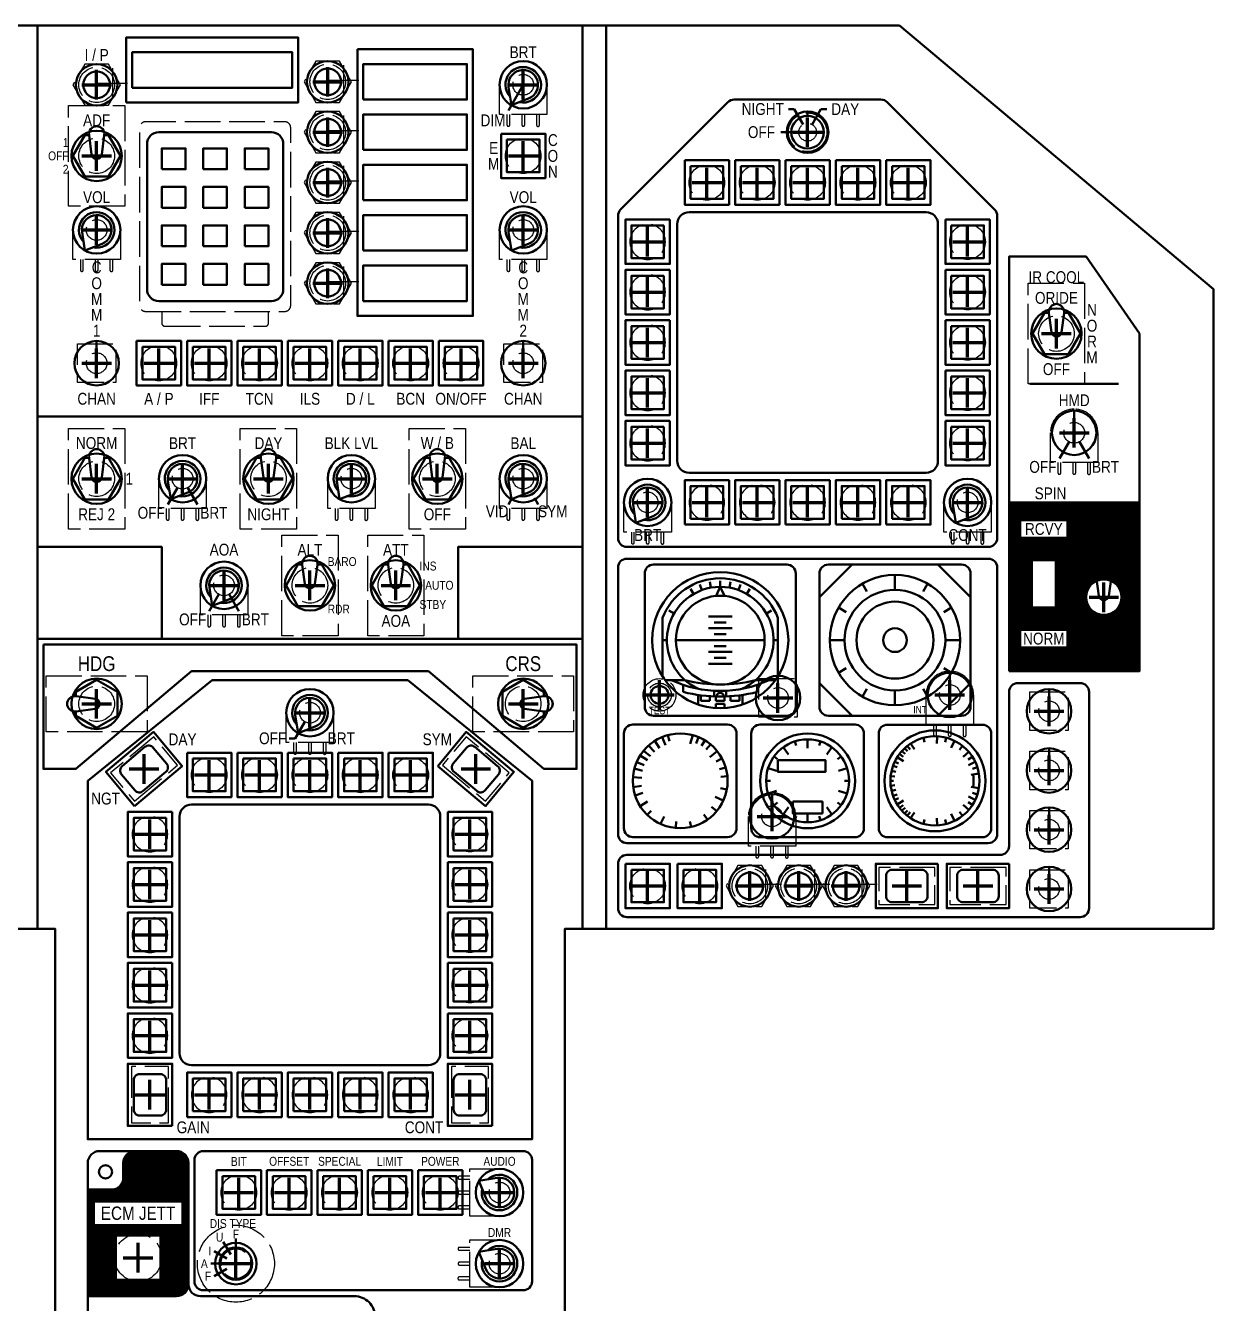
# Model space of a CAD drawing. Header units: millimetres. Extents: x -478 to 619, y -820 to 315.
# Drawn here: x 4 to 405, y -116.4 to 315 of the extents above; entities that cross this region are included whole.
import ezdxf

# ---------------------------------------------------------------- set-up
doc = ezdxf.new("R2010")
doc.units = ezdxf.units.MM
doc.header["$PDMODE"] = 2
doc.header["$PDSIZE"] = 5
doc.linetypes.add('ACAD_ISO02W100', pattern=[15, 12, -3])
for name, color, linetype, lineweight, true_color in [('CutTier1', 7, 'Continuous', 50, 0x000000), ('EmergHatch', 30, 'Continuous', 50, 0xff7f00), ('SwBack', 9, 'ACAD_ISO02W100', 25, 0xc0c0c0), ('SwCenter', 9, 'Continuous', 200, 0xc0c0c0), ('SwDrill', 9, 'ACAD_ISO02W100', 25, 0xc0c0c0), ('SwFront', 1, 'Continuous', 50, 0xff0000), ('SwitchTier1', 7, 'Continuous', 25, 0x000000), ('TextTier1', 5, 'Continuous', 50, 0x0000ff)]:
    doc.layers.add(name, color=color, linetype=linetype, lineweight=lineweight, true_color=true_color)
doc.styles.add('textstyle0', font='')
doc.styles.add('textstyle1', font='')
doc.styles.add('textstyle15', font='')
doc.styles.add('textstyle21', font='')
doc.styles.add('textstyle210', font='')
doc.styles.add('textstyle211', font='')
doc.styles.add('textstyle213', font='')
doc.styles.add('textstyle214', font='')
doc.styles.add('textstyle215', font='')
doc.styles.add('textstyle216', font='')
doc.styles.add('textstyle217', font='')
doc.styles.add('textstyle218', font='')
doc.styles.add('textstyle219', font='')
doc.styles.add('textstyle22', font='')
doc.styles.add('textstyle221', font='')
doc.styles.add('textstyle222', font='')
doc.styles.add('textstyle224', font='')
doc.styles.add('textstyle225', font='')
doc.styles.add('textstyle240', font='')
doc.styles.add('textstyle241', font='')
doc.styles.add('textstyle243', font='')
doc.styles.add('textstyle244', font='')
doc.styles.add('textstyle245', font='')
doc.styles.add('textstyle246', font='')
doc.styles.add('textstyle247', font='')
doc.styles.add('textstyle248', font='')
doc.styles.add('textstyle249', font='')
doc.styles.add('textstyle250', font='')
doc.styles.add('textstyle251', font='')
doc.styles.add('textstyle255', font='')
doc.styles.add('textstyle258', font='')
doc.styles.add('textstyle259', font='')
doc.styles.add('textstyle262', font='')
doc.styles.add('textstyle263', font='')
doc.styles.add('textstyle264', font='')
doc.styles.add('textstyle265', font='')
doc.styles.add('textstyle269', font='')
doc.styles.add('textstyle270', font='')
doc.styles.add('textstyle271', font='')
doc.styles.add('textstyle272', font='')
doc.styles.add('textstyle273', font='')
doc.styles.add('textstyle274', font='')
doc.styles.add('textstyle275', font='')
doc.styles.add('textstyle276', font='')
doc.styles.add('textstyle277', font='')
doc.styles.add('textstyle278', font='')
doc.styles.add('textstyle279', font='')
doc.styles.add('textstyle280', font='')
doc.styles.add('textstyle281', font='')
doc.styles.add('textstyle282', font='')
doc.styles.add('textstyle284', font='')
doc.styles.add('textstyle285', font='')
doc.styles.add('textstyle287', font='')
doc.styles.add('textstyle288', font='')
doc.styles.add('textstyle290', font='')
doc.styles.add('textstyle292', font='')
doc.styles.add('textstyle293', font='')
doc.styles.add('textstyle294', font='')
doc.styles.add('textstyle306', font='')
doc.styles.add('textstyle307', font='')
doc.styles.add('textstyle311', font='')
doc.styles.add('textstyle313', font='')
doc.styles.add('textstyle314', font='')
doc.styles.add('textstyle315', font='')
doc.styles.add('textstyle317', font='')
doc.styles.add('textstyle318', font='')
doc.styles.add('textstyle319', font='')
doc.styles.add('textstyle320', font='')
doc.styles.add('textstyle321', font='')
doc.styles.add('textstyle322', font='')
doc.styles.add('textstyle323', font='')
doc.styles.add('textstyle324', font='')
doc.styles.add('textstyle325', font='')
doc.styles.add('textstyle326', font='')
doc.styles.add('textstyle327', font='')
doc.styles.add('textstyle328', font='')
doc.styles.add('textstyle329', font='')
doc.styles.add('textstyle338', font='')
doc.styles.add('textstyle339', font='')
doc.styles.add('textstyle340', font='')
doc.styles.add('textstyle341', font='')
doc.styles.add('textstyle342', font='')
doc.styles.add('textstyle44', font='')
doc.styles.get('textstyle0').set_extended_font_data('Arial Narrow')
doc.styles.get('textstyle1').set_extended_font_data('Arial Narrow')
doc.styles.get('textstyle15').set_extended_font_data('Arial Narrow')
doc.styles.get('textstyle21').set_extended_font_data('Arial Narrow')
doc.styles.get('textstyle210').set_extended_font_data('Arial Narrow')
doc.styles.get('textstyle211').set_extended_font_data('Arial Narrow')
doc.styles.get('textstyle213').set_extended_font_data('Arial Narrow')
doc.styles.get('textstyle214').set_extended_font_data('Arial Narrow')
doc.styles.get('textstyle215').set_extended_font_data('Arial Narrow')
doc.styles.get('textstyle216').set_extended_font_data('Arial Narrow')
doc.styles.get('textstyle217').set_extended_font_data('Arial Narrow')
doc.styles.get('textstyle218').set_extended_font_data('Arial Narrow')
doc.styles.get('textstyle219').set_extended_font_data('Arial Narrow')
doc.styles.get('textstyle22').set_extended_font_data('Arial Narrow')
doc.styles.get('textstyle221').set_extended_font_data('Arial Narrow')
doc.styles.get('textstyle222').set_extended_font_data('Arial Narrow')
doc.styles.get('textstyle224').set_extended_font_data('Arial Narrow')
doc.styles.get('textstyle225').set_extended_font_data('Arial Narrow')
doc.styles.get('textstyle240').set_extended_font_data('Arial Narrow')
doc.styles.get('textstyle241').set_extended_font_data('Arial Narrow')
doc.styles.get('textstyle243').set_extended_font_data('Arial Narrow')
doc.styles.get('textstyle244').set_extended_font_data('Arial Narrow')
doc.styles.get('textstyle245').set_extended_font_data('Arial Narrow')
doc.styles.get('textstyle246').set_extended_font_data('Arial Narrow')
doc.styles.get('textstyle247').set_extended_font_data('Arial Narrow')
doc.styles.get('textstyle248').set_extended_font_data('Arial Narrow')
doc.styles.get('textstyle249').set_extended_font_data('Arial Narrow')
doc.styles.get('textstyle250').set_extended_font_data('Arial Narrow')
doc.styles.get('textstyle251').set_extended_font_data('Arial Narrow')
doc.styles.get('textstyle255').set_extended_font_data('Arial Narrow')
doc.styles.get('textstyle258').set_extended_font_data('Arial Narrow')
doc.styles.get('textstyle259').set_extended_font_data('Arial Narrow')
doc.styles.get('textstyle262').set_extended_font_data('Arial Narrow')
doc.styles.get('textstyle263').set_extended_font_data('Arial Narrow')
doc.styles.get('textstyle264').set_extended_font_data('Arial Narrow')
doc.styles.get('textstyle265').set_extended_font_data('Arial Narrow')
doc.styles.get('textstyle269').set_extended_font_data('Arial Narrow')
doc.styles.get('textstyle270').set_extended_font_data('Arial Narrow')
doc.styles.get('textstyle271').set_extended_font_data('Arial Narrow')
doc.styles.get('textstyle272').set_extended_font_data('Arial Narrow')
doc.styles.get('textstyle273').set_extended_font_data('Arial Narrow')
doc.styles.get('textstyle274').set_extended_font_data('Arial Narrow')
doc.styles.get('textstyle275').set_extended_font_data('Arial Narrow')
doc.styles.get('textstyle276').set_extended_font_data('Arial Narrow')
doc.styles.get('textstyle277').set_extended_font_data('Arial Narrow')
doc.styles.get('textstyle278').set_extended_font_data('Arial Narrow')
doc.styles.get('textstyle279').set_extended_font_data('Arial Narrow')
doc.styles.get('textstyle280').set_extended_font_data('Arial Narrow')
doc.styles.get('textstyle281').set_extended_font_data('Arial Narrow')
doc.styles.get('textstyle282').set_extended_font_data('Arial Narrow')
doc.styles.get('textstyle284').set_extended_font_data('Arial Narrow')
doc.styles.get('textstyle285').set_extended_font_data('Arial Narrow')
doc.styles.get('textstyle287').set_extended_font_data('Arial Narrow')
doc.styles.get('textstyle288').set_extended_font_data('Arial Narrow')
doc.styles.get('textstyle290').set_extended_font_data('Arial Narrow')
doc.styles.get('textstyle292').set_extended_font_data('Arial Narrow')
doc.styles.get('textstyle293').set_extended_font_data('Arial Narrow')
doc.styles.get('textstyle294').set_extended_font_data('Arial Narrow')
doc.styles.get('textstyle306').set_extended_font_data('Arial Narrow')
doc.styles.get('textstyle307').set_extended_font_data('Arial Narrow')
doc.styles.get('textstyle311').set_extended_font_data('Arial Narrow')
doc.styles.get('textstyle313').set_extended_font_data('Arial Narrow')
doc.styles.get('textstyle314').set_extended_font_data('Arial Narrow')
doc.styles.get('textstyle315').set_extended_font_data('Arial Narrow')
doc.styles.get('textstyle317').set_extended_font_data('Arial Narrow')
doc.styles.get('textstyle318').set_extended_font_data('Arial Narrow')
doc.styles.get('textstyle319').set_extended_font_data('Arial Narrow')
doc.styles.get('textstyle320').set_extended_font_data('Arial Narrow')
doc.styles.get('textstyle321').set_extended_font_data('Arial Narrow')
doc.styles.get('textstyle322').set_extended_font_data('Arial Narrow')
doc.styles.get('textstyle323').set_extended_font_data('Arial Narrow')
doc.styles.get('textstyle324').set_extended_font_data('Arial Narrow')
doc.styles.get('textstyle325').set_extended_font_data('Arial Narrow')
doc.styles.get('textstyle326').set_extended_font_data('Arial Narrow')
doc.styles.get('textstyle327').set_extended_font_data('Arial Narrow')
doc.styles.get('textstyle328').set_extended_font_data('Arial Narrow')
doc.styles.get('textstyle329').set_extended_font_data('Arial Narrow')
doc.styles.get('textstyle338').set_extended_font_data('Arial Narrow')
doc.styles.get('textstyle339').set_extended_font_data('Arial Narrow')
doc.styles.get('textstyle340').set_extended_font_data('Arial Narrow')
doc.styles.get('textstyle341').set_extended_font_data('Arial Narrow')
doc.styles.get('textstyle342').set_extended_font_data('Arial Narrow')
doc.styles.get('textstyle44').set_extended_font_data('Arial Narrow')
pattern_1 = [(45, (0, 0), (-0.088388348, 0.088388348), [])]

# ---------------------------------------------------------------- blocks, each defined once
blk = doc.blocks.new('SwToggle')
at = {"layer": 'SwBack'}
blk.add_lwpolyline([(-9.5, 17), (9.5, 17), (9.5, -17), (-9.5, -17)], close=True, dxfattribs=at)
at = {"layer": 'SwCenter'}
blk.add_point((0, 0), dxfattribs=at)
at = {"layer": 'SwDrill'}
blk.add_circle((0, 0), 6, dxfattribs=at)
at = {"layer": 'SwFront'}
blk.add_lwpolyline([(0.09, 10), (-0.09, 10, -0.454489), (2.58, 6.94), (1.7, 0.47, -0.375053), (0.02, -1), (-0.02, -1, -0.375053), (-1.7, 0.47), (-2.58, 6.94, -0.454489), (0.09, 10)], format="xyb", dxfattribs=at)
blk.add_lwpolyline([(2.59, 7), (4.04, 7), (8.08, 0), (4.04, -7), (-4.04, -7), (-8.08, 0), (-4.04, 7), (-2.59, 7)], dxfattribs=at)
at = {"layer": 'TextTier1'}
blk.add_circle((0, 0), 8.5, dxfattribs=at)
blk = doc.blocks.new('SwPot16mm')
at = {"layer": 'SwBack'}
for points in [[(-8, -10), (-8, 0, -0.414214), (0, 8), (0, 8, -0.414214), (8, 0), (8, -10), (-8, -10)], [(-5.5, -10), (-5.5, -13.5, 0.414214), (-5, -14), (-5, -14, 0.414214), (-4.5, -13.5), (-4.5, -10)], [(-0.5, -10), (-0.5, -13.5, 0.414214), (0, -14), (0, -14, 0.414214), (0.5, -13.5), (0.5, -10)], [(4.49, -10.06), (4.49, -13.56, 0.414214), (4.99, -14.06), (4.99, -14.06, 0.414214), (5.49, -13.56), (5.49, -10.06)]]:
    blk.add_lwpolyline(points, format="xyb", dxfattribs=at)
at = {"layer": 'SwCenter'}
blk.add_point((0, 0), dxfattribs=at)
blk.add_point((0, 0), dxfattribs=at)
at = {"layer": 'SwDrill'}
blk.add_circle((0, 0), 3.5, dxfattribs=at)
at = {"layer": 'SwFront'}
for q in [(-4.94, -0.75), (1.82, -4.66)]:
    blk.add_line((-4, -6.93), q, dxfattribs=at)
blk.add_circle((0, 0), 8, dxfattribs=at)
for radius, start, end in [(6, 257.7605, 222.2395), (5, 291.3178, 188.6822)]:
    blk.add_arc((0, 0), radius, start, end, dxfattribs=at)
blk = doc.blocks.new('SwButtonSquare')
at = {"layer": 'SwCenter'}
blk.add_point((0, 0), dxfattribs=at)
at = {"layer": 'SwDrill'}
blk.add_circle((0, 0), 6, dxfattribs=at)
at = {"layer": 'SwFront', "flags": 128}
for points in [[(-7.5, 7.5), (7.5, 7.5), (7.5, -7.5), (-7.5, -7.5)], [(-5.5, 5.5), (5.5, 5.5), (5.5, -5.5), (-5.5, -5.5)]]:
    blk.add_lwpolyline(points, close=True, dxfattribs=at)
blk = doc.blocks.new('SwEnc15mm')
at = {"layer": 'SwBack', "flags": 128}
blk.add_lwpolyline([(-6.5, 6.5), (6.5, 6.5), (6.5, -6.5), (-6.5, -6.5)], close=True, dxfattribs=at)
at = {"layer": 'SwCenter'}
blk.add_point((0, 0), dxfattribs=at)
at = {"layer": 'SwDrill'}
blk.add_circle((0, 0), 3.5, dxfattribs=at)
at = {"layer": 'SwFront'}
blk.add_line((0, 7.5), (0, 3.75), dxfattribs=at)
blk.add_circle((0, 0), 7.5, dxfattribs=at)
blk = doc.blocks.new('SwRocker')
at = {"layer": 'SwCenter'}
blk.add_point((0, 0), dxfattribs=at)
at = {"layer": 'SwDrill', "flags": 128}
blk.add_lwpolyline([(-9.5, -6.25), (9.5, -6.25), (9.5, 6.25), (-9.5, 6.25)], close=True, dxfattribs=at)
at = {"layer": 'SwFront', "flags": 128}
blk.add_lwpolyline([(-10.5, -7.5), (10.5, -7.5), (10.5, 7.5), (-10.5, 7.5)], close=True, dxfattribs=at)
blk.add_lwpolyline([(-5, -5.5), (5, -5.5, 0.414214), (7, -3.5), (7, 3.5, 0.414214), (5, 5.5), (-5, 5.5, 0.414214), (-7, 3.5), (-7, -3.5, 0.414214)], format="xyb", close=True, dxfattribs=at)
blk = doc.blocks.new('SwRot14mm')
at = {"layer": 'SwBack'}
blk.add_circle((0, 0), 6.5, dxfattribs=at)
at = {"layer": 'SwCenter'}
blk.add_point((0, 0), dxfattribs=at)
at = {"layer": 'SwDrill'}
blk.add_circle((0, 0), 3, dxfattribs=at)
at = {"layer": 'SwFront'}
blk.add_line((0, 5.5), (0, 7), dxfattribs=at)
for radius in [7, 5.5]:
    blk.add_circle((0, 0), radius, dxfattribs=at)
blk = doc.blocks.new('SwPot15mm')
at = {"layer": 'SwBack'}
for points in [[(-8, -10), (-8, 0, -0.414214), (0, 8), (0, 8, -0.414214), (8, 0), (8, -10), (-8, -10)], [(-5.5, -10), (-5.5, -13.5, 0.414214), (-5, -14), (-5, -14, 0.414214), (-4.5, -13.5), (-4.5, -10)], [(-0.5, -10), (-0.5, -13.5, 0.414214), (0, -14), (0, -14, 0.414214), (0.5, -13.5), (0.5, -10)], [(4.49, -10.06), (4.49, -13.56, 0.414214), (4.99, -14.06), (4.99, -14.06, 0.414214), (5.49, -13.56), (5.49, -10.06)]]:
    blk.add_lwpolyline(points, format="xyb", dxfattribs=at)
at = {"layer": 'SwCenter'}
blk.add_point((0, 0), dxfattribs=at)
blk.add_point((0, 0), dxfattribs=at)
at = {"layer": 'SwDrill'}
blk.add_circle((0, 0), 3.5, dxfattribs=at)
at = {"layer": 'SwFront'}
blk.add_line((0, 3.5), (0, 7.5), dxfattribs=at)
blk.add_circle((0, 0), 7.5, dxfattribs=at)
blk = doc.blocks.new('SwBtRnd14mm')
at = {"layer": 'SwBack', "flags": 128}
blk.add_lwpolyline([(4, 6.93), (-4, 6.93), (-8, 0), (-4, -6.93), (4, -6.93), (8, 0)], close=True, dxfattribs=at)
at = {"layer": 'SwBack'}
blk.add_point((5.45, 0.6), dxfattribs=at)
at = {"layer": 'SwCenter'}
blk.add_point((0, 0), dxfattribs=at)
at = {"layer": 'SwDrill'}
blk.add_circle((0, 0), 6, dxfattribs=at)
at = {"layer": 'SwFront'}
for radius in [7, 4.5]:
    blk.add_circle((0, 0), radius, dxfattribs=at)
blk = doc.blocks.new('SwBtRnd7mm')
at = {"layer": 'SwBack'}
blk.add_circle((0, 0), 5.5, dxfattribs=at)
at = {"layer": 'SwCenter'}
blk.add_point((0, 0), dxfattribs=at)
at = {"layer": 'SwDrill'}
blk.add_circle((0, 0), 4, dxfattribs=at)
at = {"layer": 'SwFront'}
blk.add_circle((0, 0), 3, dxfattribs=at)
blk = doc.blocks.new('SwKeypad')
at = {"layer": 'SwBack', "flags": 128}
blk.add_lwpolyline([(-23.5, -32), (23.5, -32, 0.414214), (25.5, -30), (25.5, 30, 0.414214), (23.5, 32), (-23.5, 32, 0.414214), (-25.5, 30), (-25.5, -30, 0.414214)], format="xyb", close=True, dxfattribs=at)
at = {"layer": 'SwBack'}
blk.add_lwpolyline([(-18, -32), (-18, -36, 0.414214), (-17, -37), (17, -37, 0.414214), (18, -36), (18, -32)], format="xyb", dxfattribs=at)
at = {"layer": 'SwDrill', "flags": 128}
blk.add_lwpolyline([(-19, -28.5), (19, -28.5, 0.414214), (23, -24.5), (23, 24.5, 0.414214), (19, 28.5), (-19, 28.5, 0.414214), (-23, 24.5), (-23, -24.5, 0.414214)], format="xyb", close=True, dxfattribs=at)
at = {"layer": 'SwFront', "flags": 128}
blk.add_lwpolyline([(-19, -28.5), (19, -28.5, 0.414214), (23, -24.5), (23, 24.5, 0.414214), (19, 28.5), (-19, 28.5, 0.414214), (-23, 24.5), (-23, -24.5, 0.414214)], format="xyb", close=True, dxfattribs=at)
for points in [[(-18, 16), (-10, 16), (-10, 23), (-18, 23)], [(-4, 16), (4, 16), (4, 23), (-4, 23)], [(10, 16), (18, 16), (18, 23), (10, 23)], [(-18, 3), (-10, 3), (-10, 10), (-18, 10)], [(-4, 3), (4, 3), (4, 10), (-4, 10)], [(10, 3), (18, 3), (18, 10), (10, 10)], [(-18, -10), (-10, -10), (-10, -3), (-18, -3)], [(-4, -10), (4, -10), (4, -3), (-4, -3)], [(10, -10), (18, -10), (18, -3), (10, -3)], [(-18, -23), (-10, -23), (-10, -16), (-18, -16)], [(-4, -23), (4, -23), (4, -16), (-4, -16)], [(10, -23), (18, -23), (18, -16), (10, -16)]]:
    blk.add_lwpolyline(points, close=True, dxfattribs=at)
blk = doc.blocks.new('SwRot26-14')
at = {"layer": 'SwBack'}
blk.add_circle((0, 0), 13, dxfattribs=at)
at = {"layer": 'SwCenter'}
blk.add_point((0, 0), dxfattribs=at)
at = {"layer": 'SwDrill'}
blk.add_circle((0, 0), 5, dxfattribs=at)
at = {"layer": 'SwFront'}
blk.add_line((-4.76, -2.75), (-6.06, -3.5), dxfattribs=at)
for radius in [7, 5.5]:
    blk.add_circle((0, 0), radius, dxfattribs=at)
blk = doc.blocks.new('SwButtonRecLarge')
at = {"layer": 'SwCenter'}
blk.add_point((0, 0), dxfattribs=at)
at = {"layer": 'SwDrill'}
blk.add_circle((0, 0), 8, dxfattribs=at)
at = {"layer": 'SwFront', "flags": 128}
for points in [[(-12, -9), (12, -9), (12, 9), (-12, 9)], [(-10.5, -7.5), (10.5, -7.5), (10.5, 7.5), (-10.5, 7.5)]]:
    blk.add_lwpolyline(points, close=True, dxfattribs=at)

msp = doc.modelspace()

# ---------------------------------------------------------------- hatches: boundary and pattern name
at = {"layer": 'EmergHatch'}
h = msp.add_hatch(dxfattribs=at)
h.set_pattern_fill('ANSI31', color=256, style=0)
h.set_pattern_definition(pattern_1)
h.paths.add_polyline_path([(380, 154), (336, 154), (336, 97), (380, 97)])
h.paths.add_polyline_path([(343.75, 134.5), (351.75, 134.5), (351.75, 118.5), (343.75, 118.5)])
edge = h.paths.add_edge_path()
edge.add_arc((368, 122), 6, 0, 360)
h.paths.add_polyline_path([(339.75, 148), (355.75, 148), (355.75, 142), (339.75, 142)])
h.paths.add_polyline_path([(339.75, 111), (355.75, 111), (355.75, 105), (339.75, 105)])
h = msp.add_hatch(dxfattribs=at)
h.set_pattern_fill('ANSI31', color=256, style=0)
h.set_pattern_definition(pattern_1)
h.paths.add_polyline_path([(34.5, -93.5), (49.5, -93.5), (49.5, -108.5), (34.5, -108.5)])
h.paths.add_polyline_path([(27, -82), (57, -82), (57, -90), (27, -90)])
edge = h.paths.add_edge_path()
edge.add_line((25, -78), (33, -78))
edge.add_arc((33, -74), 4, 270, 0)
edge.add_line((37, -74), (37, -69))
edge.add_arc((41, -69), 4, 90, 180, ccw=False)
edge.add_line((41, -65), (55, -65))
edge.add_arc((55, -69), 4, 0, 90, ccw=False)
edge.add_line((59, -69), (59, -110))
edge.add_arc((55, -110), 4, 270, 0, ccw=False)
edge.add_line((55, -114), (25, -114))
edge.add_line((25, -114), (25, -78))

# ---------------------------------------------------------------- linework, layer by layer
at = {"layer": 'CutTier1'}
msp.add_lwpolyline([(-205, 10), (-205, 226), (-99, 315), (299, 315), (405, 226), (405, 10), (186, 10), (186, -237), (14, -237), (14, 10)], close=True, dxfattribs=at)
at = {"layer": 'EmergHatch'}
msp.add_line((380, 154), (336, 154), dxfattribs=at)
at = {"layer": 'EmergHatch', "flags": 128}
for points in [[(339.75, 148), (355.75, 148), (355.75, 142), (339.75, 142)], [(343.75, 134.5), (351.75, 134.5), (351.75, 118.5), (343.75, 118.5)], [(339.75, 111), (355.75, 111), (355.75, 105), (339.75, 105)], [(27, -82), (57, -82), (57, -90), (27, -90)], [(34.5, -93.5), (49.5, -93.5), (49.5, -108.5), (34.5, -108.5)]]:
    msp.add_lwpolyline(points, close=True, dxfattribs=at)
at = {"layer": 'EmergHatch'}
msp.add_lwpolyline([(25, -78), (33, -78, 0.414214), (37, -74), (37, -69, -0.414214), (41, -65), (55, -65, -0.414214), (59, -69), (59, -110, -0.414214), (55, -114), (25, -114), (25, -78)], format="xyb", dxfattribs=at)
msp.add_circle((368, 122), 6, dxfattribs=at)
at = {"layer": 'TextTier1'}
for p, q in [((8, 315), (8, 10)), ((192, 315), (192, 10)), ((200, 315), (200, 10)), ((172, 295), (167, 286.34)), ((263.5, 286.79), (261.5, 286.79)), ((266.5, 281.6), (263.5, 286.79)), ((269.5, 281.6), (272.5, 286.79)), ((272.5, 286.79), (274.5, 286.79)), ((265, 279), (259, 279)), ((8, 183), (192, 183)), ((356.25, 174.47), (353, 168.84)), ((359.75, 174.47), (363, 168.84)), ((55.25, 158.97), (52, 153.34)), ((58.75, 158.97), (62, 153.34)), ((168.25, 155.5), (167, 153.34)), ((175.75, 155.5), (177, 153.34)), ((272, 122), (283, 133)), ((297.5, 124.5), (297.5, 129.5)), ((312, 133), (323, 122)), ((232.34, 124.41), (231.66, 126.29)), ((235.37, 125.23), (235.03, 127.2)), ((238.5, 125.5), (237.11, 122.44)), ((238.5, 125.5), (238.5, 127.5)), ((238.5, 125.5), (239.89, 122.44)), ((241.63, 125.23), (241.97, 127.2)), ((244.66, 124.41), (245.34, 126.29)), ((288, 123.95), (286.5, 126.55)), ((307, 123.95), (308.5, 126.55)), ((69.25, 122.97), (66, 117.34)), ((72.75, 122.97), (76, 117.34)), ((229.5, 123.09), (228.5, 124.82)), ((247.5, 123.09), (248.5, 124.82)), ((222.91, 116.5), (221.18, 117.5)), ((254.09, 116.5), (255.82, 117.5)), ((281.05, 117), (278.45, 118.5)), ((313.95, 117), (316.55, 118.5)), ((219, 115), (219, 95.3)), ((234.5, 115.5), (242.5, 115.5)), ((236.5, 113.5), (240.5, 113.5)), ((258, 115), (258, 95.3)), ((192, 108), (8, 108)), ((234.5, 111.5), (242.5, 111.5)), ((236.5, 109.5), (240.5, 109.5)), ((220.5, 107.5), (219, 107.5)), ((223.5, 107.5), (253.5, 107.5)), ((236.5, 105.5), (240.5, 105.5)), ((256.5, 107.5), (258, 107.5)), ((280.5, 107.5), (275.5, 107.5)), ((314.5, 107.5), (319.5, 107.5)), ((234.5, 103.5), (242.5, 103.5)), ((234.5, 99.5), (242.5, 99.5)), ((236.5, 101.5), (240.5, 101.5)), ((281.05, 98), (278.45, 96.5)), ((313.95, 98), (316.55, 96.5)), ((219.88, 94), (226.59, 94)), ((226, 90), (226, 92.4)), ((257.12, 94), (250.41, 94)), ((251, 90), (251, 92.4)), ((283, 82), (272, 93)), ((288, 91.05), (286.5, 88.45)), ((307, 91.05), (308.5, 88.45)), ((323, 93), (312, 82)), ((231, 85.76), (231, 89)), ((232, 88.86), (232, 87)), ((232, 87), (235, 87)), ((235, 87), (235, 88.57)), ((236.5, 90.41), (236.5, 88.49)), ((237, 88.47), (237, 87)), ((237, 87), (240, 87)), ((240, 87), (240, 88.47)), ((240.5, 90.41), (240.5, 88.49)), ((242, 87), (242, 88.57)), ((245, 87), (242, 87)), ((245, 88.86), (245, 87)), ((246, 85.76), (246, 89)), ((297.5, 90.5), (297.5, 85.5)), ((237, 84.55), (237, 86)), ((237, 86), (240, 86)), ((240, 86), (240, 84.55)), ((218, 71), (216.41, 73.5)), ((220, 72), (218.85, 74.77)), ((221.38, 73.38), (220.82, 75.44)), ((228.4, 72.49), (229.2, 75.44)), ((230.34, 72.66), (231.22, 74.74)), ((232.22, 71.85), (233.32, 73.67)), ((268, 74), (268, 71)), ((307.49, 73.03), (307.09, 74.52)), ((311.64, 72.57), (311.77, 75.02)), ((314.39, 73.01), (314.79, 74.55)), ((316.49, 71.19), (317.63, 73.5)), ((214.94, 68.28), (212.65, 70.17)), ((216.28, 69.75), (214.33, 71.92)), ((233.74, 70.55), (235.21, 72.32)), ((235, 68), (237.49, 70)), ((259.77, 71.33), (261.53, 68.9)), ((263.67, 73.31), (264.14, 71.89)), ((272.33, 73.31), (271.86, 71.89)), ((276.23, 71.33), (274.47, 68.9)), ((300.23, 68.16), (299.01, 69.08)), ((300.89, 69.08), (299.81, 70.05)), ((301.69, 69.97), (300.74, 70.99)), ((302.6, 70.59), (301.66, 71.78)), ((304.03, 70.65), (302.76, 72.58)), ((319.22, 70.51), (320.26, 71.85)), ((320.5, 68.07), (322.46, 69.74)), ((212.83, 65.25), (210.31, 66.34)), ((214, 67), (211.5, 68.59)), ((237.15, 66.53), (239.1, 67.57)), ((256.67, 68.23), (257.89, 67.35)), ((279.33, 68.23), (278.11, 67.35)), ((298.27, 64.58), (296.85, 65.09)), ((298.74, 65.8), (297.41, 66.43)), ((300.37, 66.69), (298.27, 68.01)), ((322.25, 67.19), (323.67, 68.09)), ((322.29, 65.33), (324.6, 66.42)), ((212, 61), (209.05, 61.23)), ((212.28, 63.43), (209.55, 64.16)), ((238.3, 63.95), (240.34, 64.55)), ((238.7, 61.37), (240.92, 61.59)), ((254.69, 64.33), (257.54, 63.4)), ((281.31, 64.33), (278.46, 63.4)), ((297.5, 61.47), (296.05, 61.63)), ((297.8, 63.07), (296.35, 63.41)), ((323.16, 62.03), (325.83, 62.47)), ((323.7, 64.07), (325.32, 64.59)), ((211.93, 58.27), (209.14, 57.9)), ((238.55, 57.49), (240.73, 57.08)), ((254, 60), (255.5, 60)), ((254.69, 55.67), (257.54, 56.6)), ((281.31, 55.67), (278.46, 56.6)), ((282, 60), (280.5, 60)), ((295.96, 60), (296.96, 60)), ((297.5, 58.53), (296.05, 58.37)), ((297.8, 56.93), (296.35, 56.59)), ((323.16, 57.97), (325.83, 57.53)), ((212.4, 55.92), (209.78, 55.07)), ((214, 53), (211.5, 51.41)), ((236.78, 54.6), (239.54, 53.33)), ((256.67, 51.77), (257.89, 52.65)), ((279.33, 51.77), (278.11, 52.65)), ((298.27, 55.42), (296.85, 54.91)), ((298.74, 54.2), (297.41, 53.57)), ((300.37, 53.31), (298.27, 51.99)), ((300.23, 51.84), (299.01, 50.92)), ((320.5, 51.93), (322.46, 50.26)), ((322.25, 52.81), (323.67, 51.91)), ((322.29, 54.67), (324.6, 53.58)), ((323.7, 55.93), (325.32, 55.41)), ((215.19, 49.89), (213.86, 48.52)), ((219.54, 47.99), (218.38, 45.43)), ((233, 48.67), (234.23, 46.93)), ((235.6, 51.21), (237.32, 49.79)), ((259.77, 48.67), (261.53, 51.1)), ((263.67, 46.69), (264.14, 48.11)), ((268, 46), (268, 49)), ((272.33, 46.69), (271.86, 48.11)), ((276.23, 48.67), (274.47, 51.1)), ((300.89, 50.92), (299.81, 49.95)), ((301.69, 50.03), (300.74, 49.01)), ((302.6, 49.41), (301.66, 48.22)), ((304.03, 49.35), (302.76, 47.42)), ((316.49, 48.81), (317.63, 46.5)), ((319.22, 49.49), (320.26, 48.15)), ((223.61, 46.22), (223.5, 44.27)), ((228.21, 46.3), (228.65, 44.42)), ((307.49, 46.97), (307.09, 45.48)), ((311.64, 47.43), (311.77, 44.98)), ((314.39, 46.99), (314.79, 45.45)), ((75, -99.5), (75, -94.5)), ((71.97, -101.25), (67.64, -98.75)), ((73.25, -99.97), (70.75, -95.64)), ((71.5, -103), (66.5, -103)), ((71.97, -104.75), (67.64, -107.25))]:
    msp.add_line(p, q, dxfattribs=at)
for points in [[(38, 289), (96, 289), (96, 311), (38, 311)], [(116, 306.99), (155, 306.99), (155, 216.99), (116, 216.99)], [(40, 294), (94, 294), (94, 306), (40, 306)], [(118, 290), (153, 290), (153, 302), (118, 302)], [(118, 273), (153, 273), (153, 285), (118, 285)], [(118, 256), (153, 256), (153, 268), (118, 268)], [(118, 239), (153, 239), (153, 251), (118, 251)], [(118, 222), (153, 222), (153, 234), (118, 234)], [(336, 97), (336, 237), (362, 237), (380, 211), (380, 97)], [(10, 106), (10, 64), (21, 64), (60, 97), (140, 97), (179, 64), (190, 64), (190, 106)], [(25, 60), (25, -61), (175, -61), (175, 60), (133, 94), (67, 94)]]:
    msp.add_lwpolyline(points, close=True, dxfattribs=at)
for points in [[(204, 142), (204, 250.76, -0.198912), (204.88, 252.88), (241.12, 289.12, -0.198912), (243.24, 290), (292.76, 290, -0.198912), (294.88, 289.12), (331.12, 252.88, -0.198912), (332, 250.76), (332, 142, -0.414214), (329, 139), (207, 139, -0.414214), (204, 142)], [(207, 14), (360, 14, 0.414214), (363, 17), (363, 90, 0.414214), (360, 93), (339, 93, 0.414214), (336, 90), (336, 38, -0.414214), (333, 35), (207, 35, 0.414214), (204, 32), (204, 17, 0.414214), (207, 14)], [(29, -65), (55, -65, -0.414214), (59, -69), (59, -110, 0.414214), (63, -114), (115, -114, -0.414214), (122, -121), (122, -121, -0.414214), (115, -128), (110, -128, 0.414214), (106, -132), (106, -227, -0.414214), (102, -231), (47, -231, -0.414214), (43, -227), (43, -188, 0.414214), (39, -184), (29, -184, -0.414214), (25, -180), (25, -69, -0.414214), (29, -65)], [(64, -65), (172, -65, -0.414214), (175, -68), (175, -109, -0.414214), (172, -112), (64, -112, -0.414214), (61, -109), (61, -68, -0.414214), (64, -65)]]:
    msp.add_lwpolyline(points, format="xyb", dxfattribs=at)
at = {"layer": 'TextTier1', "flags": 128}
for points in [[(228, 252), (308, 252, -0.414214), (312, 248), (312, 168, -0.414214), (308, 164), (228, 164, -0.414214), (224, 168), (224, 248, -0.414214)], [(209, 79), (241, 79, -0.414214), (244, 76), (244, 44, -0.414214), (241, 41), (209, 41, -0.414214), (206, 44), (206, 76, -0.414214)], [(252, 78.98), (284, 78.98, -0.414214), (287, 75.98), (287, 43.98, -0.414214), (284, 40.98), (252, 40.98, -0.414214), (249, 43.98), (249, 75.98, -0.414214)], [(295, 78.96), (327, 78.96, -0.414214), (330, 75.96), (330, 43.96, -0.414214), (327, 40.96), (295, 40.96, -0.414214), (292, 43.96), (292, 75.96, -0.414214)], [(140, 52), (60, 52, 0.414214), (56, 48), (56, -32, 0.414214), (60, -36), (140, -36, 0.414214), (144, -32), (144, 48, 0.414214)]]:
    msp.add_lwpolyline(points, format="xyb", close=True, dxfattribs=at)
at = {"layer": 'TextTier1'}
for points in [[(343, 194), (373, 194)], [(8, 139), (50, 139), (50, 108)], [(192, 139), (150, 139), (150, 108)], [(98.25, 79.97), (95, 74.34), (93, 74.34)]]:
    msp.add_lwpolyline(points, dxfattribs=at)
at = {"layer": 'TextTier1', "flags": 128}
for points in [[(207, 135), (329, 135, -0.414214), (332, 132), (332, 42, -0.414214), (329, 39), (207, 39, -0.414214), (204, 42), (204, 132, -0.414214), (207, 135)], [(216, 133), (261, 133, -0.414214), (264, 130), (264, 85, -0.414214), (261, 82), (216, 82, -0.414214), (213, 85), (213, 130, -0.414214), (216, 133)], [(275, 133), (320, 133, -0.414214), (323, 130), (323, 85, -0.414214), (320, 82), (275, 82, -0.414214), (272, 85), (272, 130, -0.414214), (275, 133)]]:
    msp.add_lwpolyline(points, format="xyb", dxfattribs=at)
for points in [[(258, 67.02), (274, 67.02), (274, 63.02), (258, 63.02)], [(263, 53.02), (273, 53.02), (273, 49.02), (263, 49.02)]]:
    msp.add_lwpolyline(points, close=True, dxfattribs=at)
at = {"layer": 'TextTier1'}
for centre, radius in [((238.5, 107.5), 23), ((297.5, 107.5), 22), ((238.5, 107.5), 15), ((297.5, 107.5), 17), ((297.5, 107.5), 13), ((297.5, 107.5), 4), ((225, 60), 16), ((268, 59.98), 16), ((268, 60), 14), ((311, 60), 17.04), ((311, 60), 15.04), ((31, -72), 2.24)]:
    msp.add_circle(centre, radius, dxfattribs=at)
for centre, radius, start, end in [((238.5, 107.5), 20.89, 21.0375, 158.9625), ((238.5, 107.5), 18, 293.8926, 246.1074), ((238.5, 129.56), 39.2, 245.11, 294.89), ((238.5, 140.5), 48, 255.6385, 284.3615), ((238.5, 139.58), 51.13, 255.8488, 284.1512), ((238.5, 88.45), 1.25, 0.7004, 179.2996), ((311, 60), 13.04, 350.5443, 9.4557)]:
    msp.add_arc(centre, radius, start, end, dxfattribs=at)

# ---------------------------------------------------------------- block references
at = {"layer": 'SwitchTier1'}
for name, p in [('SwBtRnd14mm', (106, 296)), ('SwPot16mm', (172, 295)), ('SwBtRnd14mm', (28, 295)), ('SwToggle', (28, 271)), ('SwBtRnd14mm', (106, 279)), ('SwRot14mm', (268, 279)), ('SwKeypad', (68, 250.5)), ('SwButtonSquare', (172, 271)), ('SwBtRnd14mm', (106, 262)), ('SwButtonSquare', (234, 262)), ('SwButtonSquare', (251, 262)), ('SwButtonSquare', (268, 262)), ('SwButtonSquare', (285, 262)), ('SwButtonSquare', (302, 262)), ('SwPot16mm', (28, 246)), ('SwBtRnd14mm', (106, 245)), ('SwPot16mm', (172, 246)), ('SwButtonSquare', (322, 242)), ('SwBtRnd14mm', (106, 228)), ('SwButtonSquare', (322, 225)), ('SwToggle', (352, 211)), ('SwButtonSquare', (322, 208)), ('SwEnc15mm', (28, 201)), ('SwButtonSquare', (49, 201)), ('SwButtonSquare', (66, 201)), ('SwButtonSquare', (83, 201)), ('SwButtonSquare', (100, 201)), ('SwButtonSquare', (117, 201)), ('SwButtonSquare', (134, 201)), ('SwButtonSquare', (151, 201)), ('SwEnc15mm', (172, 201)), ('SwButtonSquare', (322, 191)), ('SwButtonSquare', (322, 174)), ('SwPot15mm', (358, 177.5)), ('SwToggle', (28, 162)), ('SwToggle', (86, 162)), ('SwToggle', (143, 162)), ('SwPot16mm', (57, 162)), ('SwPot16mm', (114, 162)), ('SwPot16mm', (172, 162)), ('SwPot16mm', (214, 154)), ('SwPot16mm', (322, 154)), ('SwToggle', (100, 126)), ('SwToggle', (129, 126)), ('SwToggle', (368, 122)), ('SwPot16mm', (71, 126)), ('SwEnc15mm', (258, 88)), ('SwPot15mm', (316, 89)), ('SwPot16mm', (100, 83)), ('SwBtRnd7mm', (218, 89)), ('SwEnc15mm', (349.5, 83.5)), ('SwButtonSquare', (66, 62)), ('SwButtonSquare', (83, 62)), ('SwButtonSquare', (100, 62)), ('SwButtonSquare', (117, 62)), ('SwButtonSquare', (134, 62)), ('SwEnc15mm', (349.5, 63.5)), ('SwPot15mm', (256, 48)), ('SwButtonSquare', (154, 42)), ('SwEnc15mm', (349.5, 43.5)), ('SwButtonSquare', (154, 25)), ('SwButtonSquare', (214, 24.5)), ('SwButtonSquare', (231.6, 24.5)), ('SwBtRnd14mm', (248.5, 24.5)), ('SwBtRnd14mm', (265, 24.5)), ('SwBtRnd14mm', (281, 24.5)), ('SwEnc15mm', (349.5, 23.5)), ('SwButtonSquare', (154, 8)), ('SwButtonSquare', (154, -9)), ('SwButtonSquare', (154, -26)), ('SwButtonSquare', (76, -79)), ('SwButtonSquare', (93, -79)), ('SwButtonSquare', (110, -79)), ('SwButtonSquare', (127, -79)), ('SwButtonSquare', (144, -79)), ('SwRot26-14', (75, -103)), ('SwButtonRecLarge', (42, -101))]:
    msp.add_blockref(name, p, dxfattribs=at)
at = {"layer": 'SwitchTier1', "yscale": -1}
for p, rotation in [((214, 242), 180), ((214, 225), 180), ((214, 208), 180), ((214, 191), 180), ((214, 174), 180), ((234, 154), 360), ((251, 154), 360), ((268, 154), 360), ((285, 154), 360), ((302, 154), 360), ((46, 42), 180), ((46, 25), 180), ((46, 8), 180), ((46, -9), 180), ((46, -26), 180), ((66, -46), 360), ((83, -46), 360), ((100, -46), 360), ((117, -46), 360), ((134, -46), 360)]:
    msp.add_blockref('SwButtonSquare', p, dxfattribs=dict(at, rotation=rotation))
at = {"layer": 'SwitchTier1'}
for name, p, rotation in [('SwToggle', (28, 86), 90), ('SwToggle', (172, 86), 270), ('SwRocker', (44, 64), 40), ('SwRocker', (156, 64), -40), ('SwRocker', (301.5, 24.5), 180), ('SwRocker', (325.5, 24.5), 180), ('SwRocker', (46, -46), 90), ('SwRocker', (154, -46), 90), ('SwPot16mm', (164, -79), -90), ('SwPot16mm', (164, -103), -90)]:
    msp.add_blockref(name, p, dxfattribs=dict(at, rotation=rotation))

# ---------------------------------------------------------------- texts
at = {"layer": 'TextTier1'}
for s, insert, char_height, attachment_point, style in [('I / P', (28, 303), 4, 8, 'textstyle224'), ('BRT', (172, 304), 4, 8, 'textstyle221'), ('ADF', (28, 281), 4, 8, 'textstyle225'), ('DIM', (166, 285), 4, 3, 'textstyle320'), ('NIGHT', (259.98, 286.79), 4, 6, 'textstyle290'), ('DAY', (276, 286.79), 4, 4, 'textstyle288'), ('OFF', (257, 279), 4, 6, 'textstyle255'), ('VOL', (28, 255), 4, 8, 'textstyle217'), ('VOL', (172, 255), 4, 8, 'textstyle214'), ('IR COOL', (351.98, 228), 4, 8, 'textstyle259'), ('ORIDE', (352, 221), 4, 8, 'textstyle258'), ('OFF', (352, 201), 4, 2, 'textstyle269'), ('CHAN', (28, 191), 4, 2, 'textstyle243'), ('A / P', (49, 190.99), 4, 2, 'textstyle247'), ('IFF', (66, 190.99), 4, 2, 'textstyle244'), ('TCN', (83, 190.99), 4, 2, 'textstyle245'), ('ILS', (100, 190.99), 4, 2, 'textstyle250'), ('D / L', (117, 190.99), 4, 2, 'textstyle251'), ('BCN', (134, 191), 4, 2, 'textstyle248'), ('ON/OFF', (151, 190.99), 4, 2, 'textstyle249'), ('CHAN', (172, 191), 4, 2, 'textstyle246'), ('HMD', (358, 186.5), 4, 8, 'textstyle215'), ('NORM', (28, 172), 4, 8, 'textstyle213'), ('BRT', (57, 172), 4, 8, 'textstyle210'), ('DAY', (86, 172), 4, 8, 'textstyle222'), ('BLK LVL', (114, 172), 4, 8, 'textstyle262'), ('W / B', (143, 172), 4, 8, 'textstyle263'), ('BAL', (172, 172), 4, 8, 'textstyle264'), ('1', (39, 162), 4, 5, 'textstyle270'), ('OFF', (352, 168), 4, 3, 'textstyle285'), ('BRT', (364, 168), 4, 1, 'textstyle315'), ('REJ 2', (28, 152), 4, 2, 'textstyle265'), ('OFF', (51, 152.5), 4, 3, 'textstyle287'), ('BRT', (63, 152.5), 4, 1, 'textstyle317'), ('NIGHT', (86, 152), 4, 2, 'textstyle271'), ('OFF', (143, 152), 4, 2, 'textstyle293'), ('VID', (167, 153), 4, 3, 'textstyle280'), ('SYM', (177, 153), 4, 1, 'textstyle281'), ('BRT', (214, 145), 4, 2, 'textstyle294'), ('CONT', (322, 145), 4, 2, 'textstyle292'), ('AOA', (71, 136), 4, 8, 'textstyle329'), ('ALT', (100, 136), 4, 8, 'textstyle326'), ('ATT', (129, 136), 4, 8, 'textstyle311'), ('\\H3;BARO', (106, 134), 4, 4, 'textstyle327'), ('OFF', (65, 116.5), 4, 3, 'textstyle284'), ('BRT', (77, 116.5), 4, 1, 'textstyle314'), ('\\H3;RDR', (106, 118), 4, 4, 'textstyle306'), ('AOA', (129, 116), 4, 2, 'textstyle313'), ('HDG', (28, 97), 5, 8, 'textstyle211'), ('CRS', (172, 97), 5, 8, 'textstyle216'), ('DAY', (57, 74), 4, 5, 'textstyle324'), ('OFF', (92, 74.34), 4, 6, 'textstyle318'), ('BRT', (106, 74.34), 4, 4, 'textstyle319'), ('SYM', (143, 74), 4, 5, 'textstyle328'), ('NGT', (31, 54), 4, 5, 'textstyle323'), ('GAIN', (55, -57), 4, 4, 'textstyle325'), ('CONT', (145, -57), 4, 6, 'textstyle322'), ('\\H3;BIT', (76, -70), 4, 8, 'textstyle282'), ('\\H3;OFFSET', (93, -70), 4, 8, 'textstyle273'), ('\\H3;SPECIAL', (110, -70), 4, 8, 'textstyle278'), ('\\H3;LIMIT', (127, -70), 4, 8, 'textstyle274'), ('\\H3;POWER', (144, -70), 4, 8, 'textstyle272'), ('\\H3;AUDIO', (164, -70), 4, 8, 'textstyle276'), ('\\H4.5;ECM JETT', (42, -86), 6, 5, 'textstyle275'), ('\\H3;DIS TYPE', (74, -91), 4, 8, 'textstyle277'), ('U', (70.75, -95.64), 3, 9, 'textstyle339'), ('F', (75, -94.5), 3, 8, 'textstyle338'), ('\\H3;DMR', (164, -94), 4, 8, 'textstyle279'), ('I', (66.64, -98.75), 3, 6, 'textstyle341'), ('A', (65.5, -103), 3, 6, 'textstyle342'), ('F', (66.64, -107.25), 3, 6, 'textstyle340')]:
    msp.add_mtext(s, dxfattribs=dict(at, insert=insert, char_height=char_height, attachment_point=attachment_point, style=style))
for s, insert, char_height, attachment_point, line_spacing_factor, style in [('\\H3;1\\POFF \\P2', (18.5, 271), 4, 6, 0.9, 'textstyle321'), ('C\\PO\\PN', (182, 271), 4, 5, 0.8, 'textstyle218'), ('E\\PM', (162, 271), 4, 5, 0.8, 'textstyle219'), ('C\\PO\\PM\\PM\\P1', (28, 210), 4, 8, 0.8, 'textstyle240'), ('C\\PO\\PM\\PM\\P2', (172, 210), 4, 8, 0.8, 'textstyle241'), ('N\\PO\\PR\\PM', (364, 211), 4, 5, 0.8, 'textstyle44'), ('SPIN', (350, 155), 4, 8, 0.8, 'textstyle15'), ('RCVY', (347.75, 145), 4, 5, 0.8, 'textstyle21'), ('\\H3;INS\\P  AUTO\\PSTBY', (137, 126), 4, 4, 1.3, 'textstyle307'), ('NORM', (347.75, 108), 4, 5, 0.8, 'textstyle22'), ('TEST', (218, 85), 2.5, 2, 0.8, 'textstyle0'), ('INT', (306, 84), 2.5, 5, 0.8, 'textstyle1')]:
    msp.add_mtext(s, dxfattribs=dict(at, insert=insert, char_height=char_height, attachment_point=attachment_point, line_spacing_factor=line_spacing_factor, style=style))

doc.saveas('drawing.dxf')
